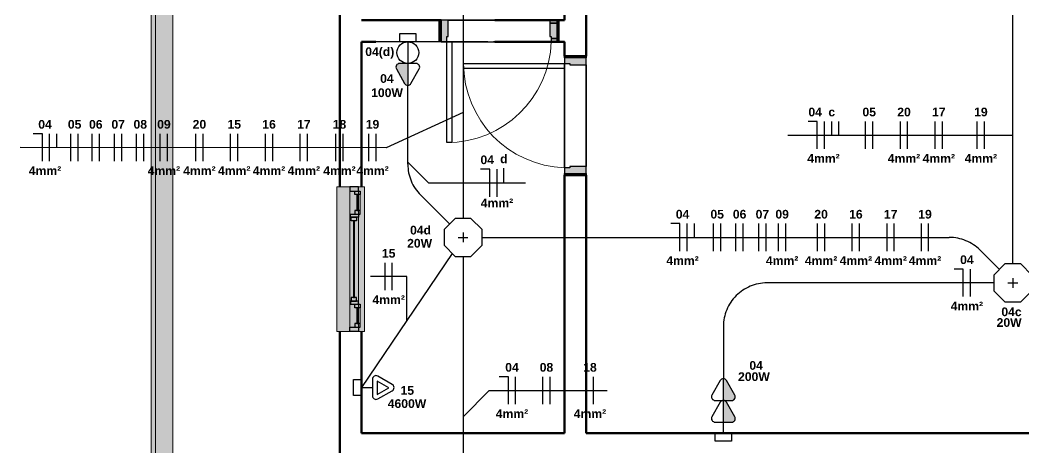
# Model space of a CAD drawing. Extents: x 1450 to 1868, y 82 to 351.
# Drawn here: x 1629.2 to 1636.12, y 188.93 to 191.88 of the extents above; entities that cross this region are included whole.
import ezdxf
from ezdxf.enums import TextEntityAlignment as Align

# ---------------------------------------------------------------- set-up
doc = ezdxf.new("R2010")
doc.units = 0
doc.header["$LTSCALE"] = 0.5
doc.linetypes.add('ELETRODUTO_TETO', pattern=[1000, 1000, 0])
doc.layers.get('0').update_dxf_attribs({"linetype": 'CONTINUOUS'})
for name, color, linetype, lineweight in [('A-DOOR', 31, 'CONTINUOUS', 25), ('A-DOOR-FRAM', 31, 'CONTINUOUS', 9), ('A-GLAZ', 151, 'CONTINUOUS', 9), ('A-GLAZ-SILL', 1, 'CONTINUOUS', 9), ('A-WALL', 113, 'CONTINUOUS', 30), ('S-BEAM', 12, 'CONTINUOUS', 9)]:
    doc.layers.add(name, color=color, linetype=linetype, lineweight=lineweight)
for name, color, linetype in [('CHUVEIRO ELÉTRICO', 10, 'CONTINUOUS'), ('ELETRODUTO', 7, 'CONTINUOUS'), ('ELETRODUTO_TETO', 2, 'CONTINUOUS'), ('FIACAO', 7, 'CONTINUOUS'), ('Iluminação', 7, 'CONTINUOUS'), ('INDICACAO_BIT_FIACAO', 7, 'CONTINUOUS'), ('INDICACAO_CIRCUITO', 2, 'CONTINUOUS'), ('INDICACAO_INTERRUPTOR_FIA', 2, 'CONTINUOUS'), ('INDICACAO_POTENCIA', 1, 'CONTINUOUS'), ('INTERRUPTORES', 1, 'CONTINUOUS'), ('LINHA_DE_CHAMADA', 7, 'CONTINUOUS'), ('LUMINÁRIAS', 3, 'CONTINUOUS'), ('TOMADAS ABNT', 10, 'CONTINUOUS')]:
    doc.layers.add(name, color=color, linetype=linetype)
doc.styles.add('Arial', font='arialbd.ttf', dxfattribs={"height": 100})

# ---------------------------------------------------------------- blocks, each defined once
blk = doc.blocks.new('*U698', base_point=(608.67, 153.293))
for p, q in [((608.67, 153.483), (608.544, 153.483)), ((608.67, 153.103), (608.67, 153.483))]:
    blk.add_line(p, q)
blk = doc.blocks.new('*U699', base_point=(576.818, 148.746))
blk.add_line((576.818, 148.556), (576.818, 148.936))
blk = doc.blocks.new('*U873', base_point=(-29791.83, 34318.45))
at = {"xscale": 50, "yscale": 50, "zscale": 50}
for name, p in [('*U698', (-29794.33, 34318.45)), ('*U699', (-29789.33, 34318.45))]:
    blk.add_blockref(name, p, dxfattribs=at)
blk = doc.blocks.new('*U869', base_point=(-29567.53, 34420.38))
at = {"xscale": 50, "yscale": 50, "zscale": 50}
for p in [(-29570.03, 34420.38), (-29565.03, 34420.38)]:
    blk.add_blockref('*U699', p, dxfattribs=at)
blk = doc.blocks.new('*U868', base_point=(-29596.53, 34420.38))
at = {"xscale": 50, "yscale": 50, "zscale": 50}
for p in [(-29599.03, 34420.38), (-29594.03, 34420.38)]:
    blk.add_blockref('*U699', p, dxfattribs=at)
blk = doc.blocks.new('*U867', base_point=(-29620.53, 34420.38))
at = {"xscale": 50, "yscale": 50, "zscale": 50}
for p in [(-29623.03, 34420.38), (-29618.03, 34420.38)]:
    blk.add_blockref('*U699', p, dxfattribs=at)
blk = doc.blocks.new('*U866', base_point=(-29644.53, 34420.38))
at = {"xscale": 50, "yscale": 50, "zscale": 50}
for p in [(-29647.03, 34420.38), (-29642.03, 34420.38)]:
    blk.add_blockref('*U699', p, dxfattribs=at)
blk = doc.blocks.new('*U700', base_point=(665.55, 144.199))
blk.add_line((665.55, 144.199), (665.55, 144.389))
blk = doc.blocks.new('*U865', base_point=(-29676.03, 34420.38))
at = {"xscale": 50, "yscale": 50, "zscale": 50}
for name, p in [('*U698', (-29680.36, 34420.38)), ('*U699', (-29675.36, 34420.38)), ('*U700', (-29670.36, 34420.38)), ('*U700', (-29665.36, 34420.38))]:
    blk.add_blockref(name, p, dxfattribs=at)
blk = doc.blocks.new('*U862', base_point=(-29676.39, 34349.84))
at = {"xscale": 50, "yscale": 50, "zscale": 50}
for p in [(-29678.89, 34349.84), (-29673.89, 34349.84)]:
    blk.add_blockref('*U699', p, dxfattribs=at)
blk = doc.blocks.new('*U861', base_point=(-29705.39, 34349.84))
at = {"xscale": 50, "yscale": 50, "zscale": 50}
for p in [(-29707.89, 34349.84), (-29702.89, 34349.84)]:
    blk.add_blockref('*U699', p, dxfattribs=at)
blk = doc.blocks.new('*U860', base_point=(-29729.39, 34349.84))
at = {"xscale": 50, "yscale": 50, "zscale": 50}
for p in [(-29731.89, 34349.84), (-29726.89, 34349.84)]:
    blk.add_blockref('*U699', p, dxfattribs=at)
blk = doc.blocks.new('*U859', base_point=(-29753.39, 34349.84))
at = {"xscale": 50, "yscale": 50, "zscale": 50}
for p in [(-29755.89, 34349.84), (-29750.89, 34349.84)]:
    blk.add_blockref('*U699', p, dxfattribs=at)
blk = doc.blocks.new('*U858', base_point=(-29777.39, 34349.84))
at = {"xscale": 50, "yscale": 50, "zscale": 50}
for p in [(-29779.89, 34349.84), (-29774.89, 34349.84)]:
    blk.add_blockref('*U699', p, dxfattribs=at)
blk = doc.blocks.new('*U857', base_point=(-29801.39, 34349.84))
at = {"xscale": 50, "yscale": 50, "zscale": 50}
for p in [(-29803.89, 34349.84), (-29798.89, 34349.84)]:
    blk.add_blockref('*U699', p, dxfattribs=at)
blk = doc.blocks.new('*U856', base_point=(-29825.39, 34349.84))
at = {"xscale": 50, "yscale": 50, "zscale": 50}
for p in [(-29827.89, 34349.84), (-29822.89, 34349.84)]:
    blk.add_blockref('*U699', p, dxfattribs=at)
blk = doc.blocks.new('*U855', base_point=(-29849.39, 34349.84))
at = {"xscale": 50, "yscale": 50, "zscale": 50}
for p in [(-29851.89, 34349.84), (-29846.89, 34349.84)]:
    blk.add_blockref('*U699', p, dxfattribs=at)
blk = doc.blocks.new('*U854', base_point=(-29880.89, 34349.84))
at = {"xscale": 50, "yscale": 50, "zscale": 50}
for name, p in [('*U698', (-29882.72, 34349.84)), ('*U699', (-29877.72, 34349.84)), ('*U700', (-29872.72, 34349.84))]:
    blk.add_blockref(name, p, dxfattribs=at)
blk = doc.blocks.new('*U853', base_point=(-30115.92, 34391.91))
at = {"xscale": 49.99999999999999, "yscale": 49.99999999999999, "zscale": 49.99999999999999}
for name, p in [('*U698', (-30120.92, 34391.91)), ('*U699', (-30115.92, 34391.91)), ('*U700', (-30111.19, 34392.57))]:
    blk.add_blockref(name, p, dxfattribs=at)
blk = doc.blocks.new('*U852', base_point=(-30079.53, 34257.59))
at = {"xscale": 50.00000000000001, "yscale": 50.00000000000001, "zscale": 50.00000000000001}
for p in [(-30082.03, 34257.59), (-30077.03, 34257.59)]:
    blk.add_blockref('*U699', p, dxfattribs=at)
blk = doc.blocks.new('*U851', base_point=(-30079.53, 34228.59))
at = {"xscale": 50.00000000000001, "yscale": 50.00000000000001, "zscale": 50.00000000000001}
for p in [(-30082.03, 34228.59), (-30077.03, 34228.59)]:
    blk.add_blockref('*U699', p, dxfattribs=at)
blk = doc.blocks.new('*U850', base_point=(-30079.53, 34197.09))
at = {"xscale": 50.00000000000001, "yscale": 50.00000000000001, "zscale": 50.00000000000001}
for name, p in [('*U698', (-30082.03, 34197.09)), ('*U699', (-30077.03, 34197.09))]:
    blk.add_blockref(name, p, dxfattribs=at)
blk = doc.blocks.new('*U849', base_point=(-30112.66, 34300.8))
at = {"xscale": 50.00000000000001, "yscale": 50.00000000000001, "zscale": 50.00000000000001}
for p in [(-30115.16, 34300.8), (-30110.16, 34300.8)]:
    blk.add_blockref('*U699', p, dxfattribs=at)
blk = doc.blocks.new('*U848', base_point=(-30172.85, 34453.6))
at = {"xscale": 50, "yscale": 50, "zscale": 50}
for p in [(-30175.35, 34453.6), (-30170.35, 34453.6)]:
    blk.add_blockref('*U699', p, dxfattribs=at)
blk = doc.blocks.new('*U847', base_point=(-30206.85, 34453.6))
at = {"xscale": 50, "yscale": 50, "zscale": 50}
for p in [(-30209.35, 34453.6), (-30204.35, 34453.6)]:
    blk.add_blockref('*U699', p, dxfattribs=at)
blk = doc.blocks.new('*U846', base_point=(-30235.85, 34453.6))
at = {"xscale": 50, "yscale": 50, "zscale": 50}
for p in [(-30238.35, 34453.6), (-30233.35, 34453.6)]:
    blk.add_blockref('*U699', p, dxfattribs=at)
blk = doc.blocks.new('*U845', base_point=(-30259.85, 34453.6))
at = {"xscale": 50, "yscale": 50, "zscale": 50}
for p in [(-30262.35, 34453.6), (-30257.35, 34453.6)]:
    blk.add_blockref('*U699', p, dxfattribs=at)
blk = doc.blocks.new('*U844', base_point=(-30283.85, 34453.6))
at = {"xscale": 50, "yscale": 50, "zscale": 50}
for p in [(-30286.35, 34453.6), (-30281.35, 34453.6)]:
    blk.add_blockref('*U699', p, dxfattribs=at)
blk = doc.blocks.new('*U843', base_point=(-30307.85, 34453.6))
at = {"xscale": 50, "yscale": 50, "zscale": 50}
for p in [(-30310.35, 34453.6), (-30305.35, 34453.6)]:
    blk.add_blockref('*U699', p, dxfattribs=at)
blk = doc.blocks.new('*U842', base_point=(-30331.85, 34453.6))
at = {"xscale": 50, "yscale": 50, "zscale": 50}
for p in [(-30334.35, 34453.6), (-30329.35, 34453.6)]:
    blk.add_blockref('*U699', p, dxfattribs=at)
blk = doc.blocks.new('*U841', base_point=(-30355.85, 34453.6))
at = {"xscale": 50, "yscale": 50, "zscale": 50}
for p in [(-30358.35, 34453.6), (-30353.35, 34453.6)]:
    blk.add_blockref('*U699', p, dxfattribs=at)
blk = doc.blocks.new('*U840', base_point=(-30379.85, 34453.6))
at = {"xscale": 50, "yscale": 50, "zscale": 50}
for p in [(-30382.35, 34453.6), (-30377.35, 34453.6)]:
    blk.add_blockref('*U699', p, dxfattribs=at)
blk = doc.blocks.new('*U839', base_point=(-30403.85, 34453.6))
at = {"xscale": 50, "yscale": 50, "zscale": 50}
for p in [(-30406.35, 34453.6), (-30401.35, 34453.6)]:
    blk.add_blockref('*U699', p, dxfattribs=at)
blk = doc.blocks.new('*U838', base_point=(-30427.85, 34453.6))
at = {"xscale": 50, "yscale": 50, "zscale": 50}
for p in [(-30430.35, 34453.6), (-30425.35, 34453.6)]:
    blk.add_blockref('*U699', p, dxfattribs=at)
blk = doc.blocks.new('*U837', base_point=(-30459.35, 34453.6))
at = {"xscale": 50, "yscale": 50, "zscale": 50}
for name, p in [('*U698', (-30461.19, 34453.6)), ('*U699', (-30456.19, 34453.6)), ('*U700', (-30451.19, 34453.6))]:
    blk.add_blockref(name, p, dxfattribs=at)
blk = doc.blocks.new('*U828', base_point=(-30117.59, 34469.84))
at = {"linetype": 'ByBlock'}
blk.add_arc((-30117.59, 34477.34), 7.5, 270, 270.0000028762055, dxfattribs=at)
blk = doc.blocks.new('*U827', base_point=(-30200.49, 34404.96))
blk.add_line((-30200.49, 34404.96), (-30185.49, 34404.96))
blk.add_lwpolyline([(-30200.49, 34410.57), (-30200.49, 34399.36), (-30206.1, 34399.36), (-30206.1, 34410.57)], close=True)
blk.add_circle((-30192.99, 34404.96), 7.5)
blk = doc.blocks.new('*U796', base_point=(-30088.79, 34359.09))
at = {"linetype": 'ByBlock'}
blk.add_lwpolyline([(-30088.79, 34359.09), (-30108.8, 34379.11, -0.198912), (-30117.59, 34400.33), (-30117.59, 34454.88)], format="xyb", dxfattribs=at)
blk = doc.blocks.new('*U703', base_point=(-33552.37, 38084.74))
blk.add_hatch(color=256).paths.add_polyline_path([(-33538.67, 38082.57, 0.269143), (-33537.41, 38084.74), (-33552.37, 38084.74), (-33552.37, 38079.05, 0.575867), (-33548.63, 38076.88)])
for p, q in [((-33552.37, 38090.43), (-33552.37, 38084.74)), ((-33538.67, 38086.91), (-33548.63, 38092.6)), ((-33552.37, 38084.74), (-33552.37, 38079.05)), ((-33552.37, 38084.74), (-33537.41, 38084.74)), ((-33548.63, 38076.88), (-33538.67, 38082.57))]:
    blk.add_line(p, q)
for centre, start, end in [((-33549.87, 38090.43), 60.25512, 180), ((-33539.91, 38084.74), 299.74488, 60.25512), ((-33549.87, 38079.05), 180, 299.74488)]:
    blk.add_arc(centre, 2.5, start, end)
blk = doc.blocks.new('*U680', base_point=(-29713.62, 34318.45))
at = {"linetype": 'ByBlock'}
blk.add_lwpolyline([(-29713.62, 34318.45), (-29870.03, 34318.45, 0.414214), (-29900.03, 34288.45), (-29900.03, 34252.26)], format="xyb", dxfattribs=at)
blk = doc.blocks.new('*U668', base_point=(-30144.53, 34539.6))
at = {"linetype": 'ByBlock'}
blk.add_lwpolyline([(-30144.53, 34539.6), (-30144.26, 34539.33), (-30109.53, 34539.33, -0.414214), (-30079.53, 34509.33), (-30079.53, 34362.93)], format="xyb", dxfattribs=at)
blk = doc.blocks.new('*U527', base_point=(-30086.99, 34338.79))
at = {"linetype": 'ByBlock'}
blk.add_lwpolyline([(-30086.99, 34338.79), (-30149.53, 34246.23)], dxfattribs=at)
blk = doc.blocks.new('*U520', base_point=(-29700.53, 34331.54))
at = {"linetype": 'ByBlock'}
blk.add_lwpolyline([(-29700.53, 34331.54), (-29700.53, 34509.22)], dxfattribs=at)
blk = doc.blocks.new('*U519', base_point=(-30066.44, 34349.84))
at = {"linetype": 'ByBlock'}
blk.add_lwpolyline([(-30066.44, 34349.84), (-29744.34, 34349.84, -0.198912), (-29723.13, 34341.05), (-29709.79, 34327.71)], format="xyb", dxfattribs=at)
blk = doc.blocks.new('*U518', base_point=(-30079.53, 34336.75))
at = {"linetype": 'ByBlock'}
blk.add_lwpolyline([(-30079.53, 34336.75), (-30079.53, 34115.43), (-30084.27, 34110.69), (-30084.27, 34110.43)], dxfattribs=at)
blk = doc.blocks.new('*U507', base_point=(-29109.09, 33811.64))
at = {"layer": 'LUMINÁRIAS'}
blk.add_lwpolyline([(-29122.18, 33817.06), (-29122.18, 33806.21), (-29114.52, 33798.55), (-29103.67, 33798.55), (-29096, 33806.21), (-29096, 33817.06), (-29103.67, 33824.72), (-29114.52, 33824.72)], close=True, dxfattribs=at)
for points in [[(-29109.09, 33815), (-29109.09, 33808.27)], [(-29112.46, 33811.64), (-29105.73, 33811.64)]]:
    blk.add_lwpolyline(points, dxfattribs=at)
blk = doc.blocks.new('*U506', base_point=(-28626.89, 33841.04))
at = {"layer": 'LUMINÁRIAS'}
blk.add_lwpolyline([(-28639.98, 33846.46), (-28639.98, 33835.62), (-28632.31, 33827.95), (-28621.47, 33827.95), (-28613.8, 33835.62), (-28613.8, 33846.46), (-28621.47, 33854.13), (-28632.31, 33854.13)], close=True, dxfattribs=at)
for points in [[(-28630.25, 33841.04), (-28623.53, 33841.04)], [(-28626.89, 33844.4), (-28626.89, 33837.67)]]:
    blk.add_lwpolyline(points, dxfattribs=at)
blk = doc.blocks.new('*U265', base_point=(-43509.37, 14378.08))
for p, q in [((-43511.54, 14399.28), (-43517.23, 14389.32)), ((-43509.2, 14397.03), (-43513.82, 14388.94)), ((-43504.57, 14388.94), (-43509.2, 14397.03)), ((-43501.5, 14389.32), (-43507.2, 14399.28)), ((-43513.82, 14388.94), (-43504.57, 14388.94)), ((-43515.06, 14385.58), (-43509.37, 14385.58)), ((-43509.37, 14385.58), (-43503.68, 14385.58)), ((-43509.37, 14378.08), (-43509.37, 14385.58))]:
    blk.add_line(p, q)
blk.add_lwpolyline([(-43514.97, 14378.08), (-43503.76, 14378.08), (-43503.76, 14372.47), (-43514.97, 14372.47)], close=True)
for centre, start, end in [((-43509.37, 14398.04), 29.74488, 150.25512), ((-43515.06, 14388.08), 150.25512, 270), ((-43503.68, 14388.08), 270, 29.74488)]:
    blk.add_arc(centre, 2.5, start, end)
blk = doc.blocks.new('*U219', base_point=(-46883.9, 15687.22))
for points in [[(-46881.73, 15723.38, 0.269143), (-46883.9, 15724.64), (-46883.9, 15709.68), (-46878.2, 15709.68, 0.575867), (-46876.03, 15713.42)], [(-46881.73, 15708.42, 0.269143), (-46883.9, 15709.68), (-46883.9, 15694.72), (-46878.2, 15694.72, 0.575867), (-46876.03, 15698.46)]]:
    blk.add_hatch(color=256).paths.add_polyline_path(points)
for p, q in [((-46886.07, 15723.38), (-46891.76, 15713.42)), ((-46883.9, 15709.68), (-46883.9, 15724.64)), ((-46876.03, 15713.42), (-46881.73, 15723.38)), ((-46889.59, 15709.68), (-46883.9, 15709.68)), ((-46883.9, 15694.72), (-46883.9, 15709.68)), ((-46883.9, 15709.68), (-46878.2, 15709.68)), ((-46886.07, 15708.42), (-46891.76, 15698.46)), ((-46876.03, 15698.46), (-46881.73, 15708.42)), ((-46889.59, 15694.72), (-46883.9, 15694.72)), ((-46883.9, 15687.22), (-46883.9, 15694.72)), ((-46883.9, 15694.72), (-46878.2, 15694.72))]:
    blk.add_line(p, q)
blk.add_lwpolyline([(-46889.5, 15687.22), (-46878.29, 15687.22), (-46878.29, 15681.62), (-46889.5, 15681.62)], close=True)
for centre, start, end in [((-46883.9, 15722.14), 29.74488, 150.25512), ((-46889.59, 15712.18), 150.25512, 270), ((-46883.9, 15707.18), 29.74488, 150.25512), ((-46878.2, 15712.18), 270, 29.74488), ((-46889.59, 15697.22), 150.25512, 270), ((-46878.2, 15697.22), 270, 29.74488)]:
    blk.add_arc(centre, 2.5, start, end)
blk = doc.blocks.new('Janela Basculante 02 - Janela Basculante 100x60cm-3073854-Planta Baixa')
at = {"layer": 'A-GLAZ'}
for points in [[(-500, 5), (-500, -55), (500, -55), (500, 5)], [(-470, -55), (-470, -65), (-310, -65), (-310, -55)], [(310, -55), (310, -65), (470, -65), (470, -55), (455.2, -55)]]:
    blk.add_hatch(color=256, dxfattribs=at).paths.add_polyline_path(points, flags=0)
at = {"layer": 'A-GLAZ-SILL'}
h = blk.add_hatch(color=256, dxfattribs=at)
h.paths.add_polyline_path([(-500, 95), (-500, 5), (500, 5), (500, 95), (-430.7, 95)], flags=0)
h.paths.add_polyline_path([(-500, -55), (-500, -95), (500, -95), (500, -55), (470, -55), (470, -65), (310, -65), (310, -55), (-310, -55), (-310, -65), (-470, -65), (-470, -55), (-472.6, -55)], flags=0)
at = {"layer": 'A-GLAZ', "lineweight": 25}
for p, q in [((-500, -55), (-500, 5)), ((-500, 5), (-470, 5)), ((-470, 5), (-470, -55)), ((-290, 0), (-310, 0)), ((-310, 0), (-310, -55)), ((-290, -55), (-290, 0)), ((290, -55), (290, 0)), ((290, 0), (310, 0)), ((310, 0), (310, -55)), ((500, 5), (470, 5)), ((470, 5), (470, -55)), ((500, -55), (500, 5)), ((-470, -55), (-500, -55)), ((-470, -30), (-470, -65)), ((-445, -30), (-470, -30)), ((-470, -65), (-445, -65)), ((-445, -65), (-445, -30)), ((-445, -44), (-445, -51)), ((-335, -44), (-445, -44)), ((-445, -51), (-335, -51)), ((-335, -65), (-335, -30)), ((-335, -30), (-310, -30)), ((-335, -51), (-335, -44)), ((-310, -65), (-335, -65)), ((-310, -30), (-310, -65)), ((-310, -55), (-290, -55)), ((-290, -5), (-290, -40)), ((-265, -5), (-290, -5)), ((-290, -40), (-265, -40)), ((-265, -40), (-265, -5)), ((-265, -19), (-265, -26)), ((265, -19), (-265, -19)), ((-265, -26), (265, -26)), ((265, -40), (265, -5)), ((265, -5), (290, -5)), ((265, -26), (265, -19)), ((290, -40), (265, -40)), ((290, -5), (290, -40)), ((310, -55), (290, -55)), ((310, -30), (310, -65)), ((335, -30), (310, -30)), ((310, -65), (335, -65)), ((335, -65), (335, -30)), ((335, -44), (335, -51)), ((445, -44), (335, -44)), ((335, -51), (445, -51)), ((445, -65), (445, -30)), ((445, -30), (470, -30)), ((445, -51), (445, -44)), ((470, -65), (445, -65)), ((470, -30), (470, -65)), ((470, -55), (500, -55))]:
    blk.add_line(p, q, dxfattribs=at)
at = {"layer": 'A-GLAZ'}
for p, q in [((-500, 5), (500, 5)), ((-500, -55), (-500, 5)), ((500, 5), (500, -55)), ((500, -55), (-500, -55)), ((-470, -65), (-470, -55)), ((-310, -65), (-470, -65)), ((-310, -55), (-310, -65)), ((310, -65), (310, -55)), ((470, -65), (310, -65)), ((470, -55), (470, -65))]:
    blk.add_line(p, q, dxfattribs=at)
at = {"layer": 'A-GLAZ-SILL'}
for p, q in [((500, 95), (-500, 95)), ((-500, 95), (-500, 5)), ((500, 5), (500, 95)), ((-500, -55), (-500, -95)), ((500, -95), (500, -55)), ((-500, -95), (500, -95))]:
    blk.add_line(p, q, dxfattribs=at)
blk = doc.blocks.new('Meio-Fio - Meio-Fio-3070643-Planta Baixa')
at = {"layer": 'S-BEAM'}
h = blk.add_hatch(dxfattribs=at)
h.set_pattern_fill('FP_11', color=256, style=0, pattern_type=2)
h.set_pattern_definition([(85, (-17580.09, 13258.38), (-65.7933, 413.70855), [16.764, -288.036, 16.764, -1913.636]), (85, (-17580.09, 13258.38), (-65.7933, 413.70855), [-321.564, -288.036, 16.764, -592.836, -1016]), (85, (-17580.09, 13258.38), (-65.7933, 413.70855), [-1219.2, 16.764, -288.036, 16.764, -694.436]), (85, (-17580.09, 13258.38), (-65.7933, 413.70855), [-1540.764, -186.436, 16.764, -491.236]), (205, (-17617.42, 13414.62), (-325.38547, -263.83293), [16.764, -288.036, 16.764, -1913.636]), (205, (-17617.42, 13414.62), (-325.38547, -263.83293), [-321.564, -288.036, 16.764, -592.836, -1016]), (205, (-17617.42, 13414.62), (-325.38547, -263.83293), [-1219.2, 16.764, -288.036, 16.764, -694.436]), (205, (-17617.42, 13414.62), (-325.38547, -263.83293), [-1540.764, -186.436, 16.764, -491.236]), (325, (-17815.42, 13482.94), (391.17876, -149.8756), [16.764, -288.036, 16.764, -1913.636]), (325, (-17815.42, 13482.94), (391.17876, -149.8756), [-321.564, -288.036, 16.764, -592.836, -1016]), (325, (-17815.42, 13482.94), (391.17876, -149.8756), [-1219.2, 16.764, -288.036, 16.764, -694.436]), (325, (-17815.42, 13482.94), (391.17876, -149.8756), [-1540.764, -186.436, 16.764, -491.236])])
h.paths.add_polyline_path([(6130, 30), (6130, 150), (-6130, 150), (-6130, 30), (4518.8, 30)], flags=0)
h = blk.add_hatch(dxfattribs=at)
h.set_pattern_fill('FP_12', color=256, style=0, pattern_type=2)
h.set_pattern_definition([(33.915, (-17580.094, 808.14), (42.32873, 101.07995), [6.855, -117.775, 6.855, -782.466]), (33.915, (-17580.094, 808.14), (42.32873, 101.07995), [-131.484, -117.775, 6.855, -242.405, -415.432]), (33.915, (-17580.094, 808.14), (42.32873, 101.07995), [-498.518, 6.855, -117.775, 6.855, -283.948]), (33.915, (-17580.094, 808.14), (42.32873, 101.07995), [-630.002, -76.232, 6.855, -200.861]), (182.49, (-17576.167, 847.09), (-382.092265, -41.650331), [16.516, -283.783, -1901.899]), (182.49, (-17576.167, 847.09), (-382.092265, -41.650331), [-300.3, 16.516, -283.783, -1601.599]), (182.49, (-17576.167, 847.09), (-382.092265, -41.650331), [-600.6, 16.516, -584.083, -1000.999]), (182.49, (-17576.167, 847.09), (-382.092265, -41.650331), [-1201.199, 16.516, -283.783, -700.7]), (182.49, (-17576.167, 847.09), (-382.092265, -41.650331), [-1501.499, 16.516, -183.683, -500.5]), (182.49, (-17576.167, 847.09), (-382.092265, -41.650331), [-1701.699, 16.516, -483.983]), (343.967, (-17750.073, 875.403), (339.76319, -59.43227), [11.25, -193.297, -1295.463]), (343.967, (-17750.073, 875.403), (339.76319, -59.43227), [-204.547, 11.25, -193.297, -1090.916]), (343.967, (-17750.073, 875.403), (339.76319, -59.43227), [-409.093, 11.25, -397.843, -681.822]), (343.967, (-17750.073, 875.403), (339.76319, -59.43227), [-818.187, 11.25, -193.297, -477.276]), (343.967, (-17750.073, 875.403), (339.76319, -59.43227), [-1022.734, 11.25, -125.114, -340.911]), (343.967, (-17750.073, 875.403), (339.76319, -59.43227), [-1159.098, 11.25, -329.661])])
h.paths.add_polyline_path([(6130, 0), (6130, 30), (-6130, 30), (-6130, 0), (6127.4, 0)], flags=0)
for p, q in [((6130, 150), (-6130, 150)), ((-6130, 30), (6130, 30)), ((-6130, 0), (6130, 0))]:
    blk.add_line(p, q, dxfattribs=at)
blk = doc.blocks.new('Porta Simples de Abrir - 70x210cm - Marco de Madeira-3450792-Planta Baixa')
at = {"layer": 'A-DOOR-FRAM', "lineweight": 25}
h = blk.add_hatch(color=256, dxfattribs=at)
h.paths.add_polyline_path([(400, 75), (360, 75), (359.9, 38), (350, 38), (350.1, -75), (400, -75), (400, 66.4)], flags=0)
h.paths.add_polyline_path([(-360, 75), (-400, 75), (-400, -75), (-350, -75), (-350, 38), (-360, 38), (-360, 71.5)], flags=0)
at = {"layer": 'A-DOOR'}
for p, q in [((325, 75), (325, 771)), ((325, 771), (360, 771)), ((360, 771), (360, 75)), ((360, 75), (-360, 75)), ((360, 75), (325, 75)), ((-350, -75), (350, -75))]:
    blk.add_line(p, q, dxfattribs=at)
at = {"layer": 'A-DOOR', "lineweight": 9}
blk.add_arc((360, 50.9), 720.1, 90, 178.07863, dxfattribs=at)
at = {"layer": 'A-DOOR-FRAM', "lineweight": 25}
for p, q in [((-360, 75), (-400, 75)), ((-400, 75), (-400, -75)), ((-360, 38), (-360, 75)), ((360, 75), (360, 38)), ((400, 75), (360, 75)), ((400, -75), (400, 75)), ((-350, 38), (-360, 38)), ((-350, -75), (-350, 38)), ((360, 38), (350, 38)), ((350, 38), (350, -75)), ((-400, -75), (-350, -75)), ((350, -75), (400, -75))]:
    blk.add_line(p, q, dxfattribs=at)
blk = doc.blocks.new('Porta Simples de Abrir - 70x210cm - Marco de Madeira-3450791-Planta Baixa')
at = {"layer": 'A-DOOR-FRAM', "lineweight": 25}
h = blk.add_hatch(color=256, dxfattribs=at)
h.paths.add_polyline_path([(-400, -75), (-350, -75), (-350, 38), (-360, 38), (-360, 75), (-400, 75), (-400, -55.9)], flags=0)
h.paths.add_polyline_path([(350, -75), (400, -75), (400, 75), (360, 75), (359.9, 38), (350, 38), (350, -49.8)], flags=0)
at = {"layer": 'A-DOOR'}
for p, q in [((325, 75), (325, 771)), ((325, 771), (360, 771)), ((360, 771), (360, 75)), ((360, 75), (-360, 75)), ((360, 75), (325, 75)), ((-350, -75), (350, -75))]:
    blk.add_line(p, q, dxfattribs=at)
at = {"layer": 'A-DOOR', "lineweight": 9}
blk.add_arc((360, 50.9), 720.1, 90, 178.07863, dxfattribs=at)
at = {"layer": 'A-DOOR-FRAM', "lineweight": 25}
for p, q in [((-360, 75), (-400, 75)), ((-400, 75), (-400, -75)), ((-360, 38), (-360, 75)), ((360, 75), (360, 38)), ((400, 75), (360, 75)), ((400, -75), (400, 75)), ((-350, 38), (-360, 38)), ((-350, -75), (-350, 38)), ((360, 38), (350, 38)), ((350, 38), (350, -75)), ((-400, -75), (-350, -75)), ((350, -75), (400, -75))]:
    blk.add_line(p, q, dxfattribs=at)
blk = doc.blocks.new('Apartamento01')
at = {"layer": 'A-WALL', "lineweight": 70}
for p, q in [((191.89, -414.85), (204.09, -554.32)), ((221.21, -577.92), (208.14, -428.49)), ((38.13, -435.84), (59.7, -682.39)), ((204.09, -554.32), (156.27, -558.51)), ((199.98, -554.68), (201.29, -569.62)), ((119.29, -561.74), (64.62, -566.52)), ((119.6, -576.77), (118.29, -561.83)), ((157.58, -573.45), (205.4, -569.26)), ((205.4, -569.26), (206.27, -579.23)), ((65.93, -581.47), (75.89, -580.59)), ((206.27, -579.23), (221.21, -577.92)), ((74.64, -681.09), (65.93, -581.47)), ((228.36, -659.61), (213.41, -660.91)), ((213.41, -660.91), (228.93, -838.24)), ((243.87, -836.93), (228.36, -659.61)), ((89.46, -850.44), (83.36, -780.71)), ((881.44, -781.15), (243.87, -836.93)), ((68.42, -782.01), (80.4, -918.99)), ((228.93, -838.24), (89.46, -850.44))]:
    blk.add_line(p, q, dxfattribs=at)
at = {"layer": 'A-WALL'}
for p, q in [((124.27, -561.3), (194, -555.2)), ((155.28, -558.59), (156.27, -558.51)), ((74.58, -565.65), (75.58, -565.56)), ((152.6, -573.88), (80.87, -580.16)), ((157.58, -573.45), (156.58, -573.54)), ((119.6, -576.77), (75.89, -580.59)), ((206.35, -580.22), (206.27, -579.23)), ((221.21, -577.92), (221.3, -578.92)), ((212.98, -655.93), (206.7, -584.21)), ((221.73, -583.9), (227.83, -653.63)), ((213.41, -660.91), (213.33, -659.92)), ((228.27, -658.61), (228.36, -659.61))]:
    blk.add_line(p, q, dxfattribs=at)
at = {"layer": 'A-WALL', "lineweight": 9}
for p, q in [((194.18, -557.2), (199.16, -556.76)), ((194.22, -557.69), (199.2, -557.26)), ((196.09, -567.57), (200.07, -567.22)), ((196.13, -568.07), (200.12, -567.72)), ((196.28, -569.96), (200.28, -569.61)), ((205.4, -569.26), (205.39, -569.17))]:
    blk.add_line(p, q, dxfattribs=at)

msp = doc.modelspace()

# ---------------------------------------------------------------- linework, layer by layer
at = {"layer": 'LINHA_DE_CHAMADA'}
for points in [[(1632.256, 191.2452), (1631.7262, 191.0014), (1629.2025, 191.0026)], [(1634.496, 191.0877), (1634.496, 191.0877), (1636.046, 191.0877)], [(1631.8753, 190.9013), (1632.0173, 190.7594), (1632.6859, 190.76)], [(1631.8686, 189.809), (1631.8686, 190.1128), (1631.6186, 190.1128)], [(1632.256, 189.1448), (1632.4368, 189.3256), (1633.2501, 189.3256)]]:
    msp.add_lwpolyline(points, dxfattribs=at)

# ---------------------------------------------------------------- block references
at = {"layer": 'A-DOOR'}
for name, p, xscale, yscale, zscale, rotation in [('Porta Simples de Abrir - 70x210cm - Marco de Madeira-3450791-Planta Baixa', (1632.5047, 191.8073), 0.001000000000001151, 0.001000000000001151, 0.001000000000001151, 179.9999999999908), ('Porta Simples de Abrir - 70x210cm - Marco de Madeira-3450792-Planta Baixa', (1633.031, 191.2223), 0.001000000000001149, 0.001000000000001149, 0.001000000000001149, 89.99999999999113)]:
    msp.add_blockref(name, p, dxfattribs=dict(at, xscale=xscale, yscale=yscale, zscale=zscale, rotation=rotation))
at = {"layer": 'A-GLAZ', "xscale": 0.00100000000000115, "yscale": 0.00100000000000115, "zscale": 0.00100000000000115, "rotation": 89.9999999999912}
msp.add_blockref('Janela Basculante 02 - Janela Basculante 100x60cm-3073854-Planta Baixa', (1631.481, 190.2323), dxfattribs=at)
at = {"layer": 'A-WALL', "xscale": 0.01000000108748102, "yscale": 0.01000000108748102, "zscale": 0.01000000108748102, "rotation": 354.9999999999916}
msp.add_blockref('Apartamento01', (1631.406, 197.5823), dxfattribs=at)
at = {"layer": 'CHUVEIRO ELÉTRICO', "xscale": 0.01000000108748102, "yscale": 0.01000000108748102, "zscale": 0.01000000108748102, "rotation": 269.9999999997612}
msp.add_blockref('*U265', (1631.556, 189.3462), dxfattribs=at)
at = {"layer": 'ELETRODUTO', "linetype": 'ELETRODUTO_TETO', "xscale": 0.01000000108748102, "yscale": 0.01000000108748102, "zscale": 0.01000000108748102}
msp.add_blockref('*U828', (1631.8753, 191.5823), dxfattribs=at)
at = {"layer": 'ELETRODUTO_TETO', "linetype": 'ELETRODUTO_TETO', "xscale": 0.01000000108748102, "yscale": 0.01000000108748102, "zscale": 0.01000000108748102}
for name, p in [('*U668', (1631.606, 192.2799)), ('*U520', (1636.046, 190.1993)), ('*U796', (1632.1634, 190.4748)), ('*U519', (1632.3869, 190.3823)), ('*U527', (1632.1813, 190.2718)), ('*U518', (1632.256, 190.2514)), ('*U680', (1635.9151, 190.0684))]:
    msp.add_blockref(name, p, dxfattribs=at)
at = {"layer": 'FIACAO', "xscale": 0.01000000108748102, "yscale": 0.01000000108748102, "zscale": 0.01000000108748102}
for name, p in [('*U865', (1634.741, 191.0877)), ('*U866', (1635.056, 191.0877)), ('*U867', (1635.296, 191.0877)), ('*U868', (1635.536, 191.0877)), ('*U869', (1635.826, 191.0877)), ('*U837', (1629.3745, 191.0027)), ('*U838', (1629.5783, 191.0027)), ('*U839', (1629.7243, 191.0027)), ('*U840', (1629.8787, 191.0027)), ('*U841', (1630.0311, 191.0027)), ('*U842', (1630.1941, 191.0027)), ('*U843', (1630.4388, 191.0029)), ('*U844', (1630.6788, 191.0029)), ('*U845', (1630.9188, 191.0029)), ('*U846', (1631.1588, 191.0029)), ('*U847', (1631.4043, 191.0027)), ('*U848', (1631.6322, 191.0029)), ('*U853', (1632.4902, 190.7577)), ('*U854', (1633.7692, 190.3823)), ('*U855', (1634.008, 190.3823)), ('*U856', (1634.1626, 190.3823)), ('*U857', (1634.3196, 190.3823)), ('*U858', (1634.4557, 190.3823)), ('*U859', (1634.7242, 190.3823)), ('*U860', (1634.9642, 190.3823)), ('*U861', (1635.2042, 190.3823)), ('*U862', (1635.4408, 190.3823)), ('*U849', (1631.7436, 190.1128)), ('*U873', (1635.7294, 190.0684)), ('*U850', (1632.5935, 189.3256)), ('*U851', (1632.8311, 189.3256)), ('*U852', (1633.1311, 189.3256))]:
    msp.add_blockref(name, p, dxfattribs=at)
at = {"layer": 'Iluminação', "xscale": 0.01000000108748102, "yscale": 0.01000000108748102, "zscale": 0.01000000108748102}
for name, p in [('*U507', (1632.256, 190.3823)), ('*U506', (1636.046, 190.0684))]:
    msp.add_blockref(name, p, dxfattribs=at)
at = {"layer": 'INTERRUPTORES', "xscale": 0.01000000108748102, "yscale": 0.01000000108748102, "zscale": 0.01000000108748102, "rotation": 270}
msp.add_blockref('*U827', (1631.8753, 191.7323), dxfattribs=at)
at = {"layer": 'S-BEAM', "xscale": 0.001000000000001151, "yscale": 0.001000000000001151, "zscale": 0.001000000000001151, "rotation": 269.9999999999909}
msp.add_blockref('Meio-Fio - Meio-Fio-3070643-Planta Baixa', (1630.106, 191.4623), dxfattribs=at)
at = {"layer": 'TOMADAS ABNT', "xscale": 0.01000000108748102, "yscale": 0.01000000108748102, "zscale": 0.01000000108748102, "rotation": 270}
msp.add_blockref('*U703', (1631.8753, 191.5823), dxfattribs=at)
at = {"layer": 'TOMADAS ABNT', "xscale": 0.01000000108748102, "yscale": 0.01000000108748102, "zscale": 0.01000000108748102}
msp.add_blockref('*U219', (1634.0509, 189.0323), dxfattribs=at)

# ---------------------------------------------------------------- texts
at = {"layer": 'INDICACAO_BIT_FIACAO', "style": 'Arial'}
for p in [(1634.741, 190.9577), (1635.296, 190.9577), (1635.536, 190.9577), (1635.826, 190.9577), (1629.3745, 190.8727), (1630.1941, 190.8727), (1630.4388, 190.8729), (1630.6788, 190.8729), (1630.9188, 190.8729), (1631.1588, 190.8729), (1631.4043, 190.8727), (1631.6322, 190.8729), (1632.4902, 190.6502), (1633.7692, 190.2523), (1634.4557, 190.2523), (1634.7242, 190.2523), (1634.9642, 190.2523), (1635.2042, 190.2523), (1635.4408, 190.2523), (1631.7436, 189.9828), (1635.7294, 189.9384), (1632.5935, 189.1956), (1633.1311, 189.1956)]:
    msp.add_text('4mm²', height=0.06, dxfattribs=at).set_placement(p, align=Align.TOP_CENTER)
at = {"layer": 'INDICACAO_CIRCUITO', "style": 'Arial'}
for s, p in [('04(d)', (1631.582, 191.634)), ('04', (1631.6845, 191.4488)), ('04d', (1631.8908, 190.4024)), ('04c', (1635.967, 189.8387)), ('04', (1634.2298, 189.4687)), ('15', (1631.8251, 189.2962))]:
    msp.add_text(s, height=0.06, dxfattribs=at).set_placement(p)
for s, p in [('04', (1634.6835, 191.2177)), ('05', (1635.056, 191.2177)), ('20', (1635.296, 191.2177)), ('17', (1635.536, 191.2177)), ('19', (1635.826, 191.2177)), ('04', (1629.3745, 191.1327)), ('05', (1629.5783, 191.1327)), ('06', (1629.7243, 191.1327)), ('07', (1629.8787, 191.1327)), ('08', (1630.0311, 191.1327)), ('09', (1630.1941, 191.1327)), ('20', (1630.4388, 191.1329)), ('15', (1630.6788, 191.1329)), ('16', (1630.9188, 191.1329)), ('17', (1631.1588, 191.1329)), ('18', (1631.4043, 191.1327)), ('19', (1631.6322, 191.1329)), ('04', (1632.4227, 190.8877)), ('04', (1633.7692, 190.5123)), ('05', (1634.008, 190.5123)), ('06', (1634.1626, 190.5123)), ('07', (1634.3196, 190.5123)), ('09', (1634.4557, 190.5123)), ('20', (1634.7242, 190.5123)), ('16', (1634.9642, 190.5123)), ('17', (1635.2042, 190.5123)), ('19', (1635.4408, 190.5123)), ('15', (1631.7436, 190.2428)), ('04', (1635.7294, 190.1984)), ('04', (1632.5935, 189.4556)), ('08', (1632.8311, 189.4556)), ('18', (1633.1311, 189.4556))]:
    msp.add_text(s, height=0.06, dxfattribs=at).set_placement(p, align=Align.CENTER)
at = {"layer": 'INDICACAO_INTERRUPTOR_FIA', "style": 'Arial'}
for s, p in [('c', (1634.7976, 191.2177)), ('d', (1632.5374, 190.8943))]:
    msp.add_text(s, height=0.06, dxfattribs=at).set_placement(p, align=Align.CENTER)
at = {"layer": 'INDICACAO_POTENCIA', "style": 'Arial'}
for s, p in [('100W', (1631.6226, 191.3506)), ('20W', (1631.8706, 190.3119)), ('20W', (1635.9345, 189.7648)), ('20W', (1635.9345, 189.7648)), ('200W', (1634.152, 189.3914)), ('200W', (1634.152, 189.3914)), ('4600W', (1631.737, 189.2054))]:
    msp.add_text(s, height=0.06, dxfattribs=at).set_placement(p)

doc.saveas('drawing.dxf')
